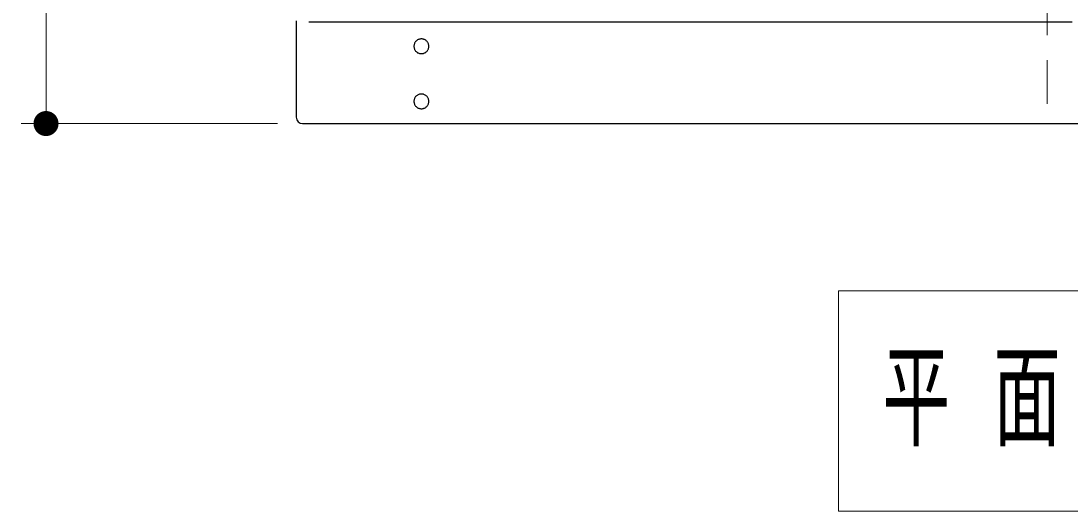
# Model space of a CAD drawing. Units: millimetres on the paper, scale 1:20. Extents: x -365 to 0, y 0 to 257.
# Drawn here: x -312.85 to -270.89, y 178.05 to 197.64 of the extents above; entities that cross this region are included whole.
import ezdxf

# ---------------------------------------------------------------- set-up
doc = ezdxf.new("R2010")
doc.units = ezdxf.units.MM
doc.linetypes.add('USER2', pattern=[6, 3, -1, 1, -1])
doc.layers.add('LY_1', color=7, linetype='Continuous', lineweight=25)
doc.styles.add('ＭＳ ゴシック', font='')
doc.styles.get('ＭＳ ゴシック').set_extended_font_data('MS Gothic')

# ---------------------------------------------------------------- blocks, each defined once
blk = doc.blocks.new('filled_dot')
at = {"color": 0, "linetype": 'Continuous', "lineweight": -2, "const_width": 1.25}
blk.add_lwpolyline([(-0.625, 0, 1), (0.625, 0, 1)], format="xyb", close=True, dxfattribs=at)

msp = doc.modelspace()

# ---------------------------------------------------------------- linework, layer by layer
at = {"layer": 'LY_1', "lineweight": 13}
for p, q in [((-311.846, 193.537), (-311.846, 226.153)), ((-302.596, 193.537), (-312.846, 193.537)), ((-280.182, 186.852), (-280.182, 178.052)), ((-232.382, 186.852), (-280.182, 186.852)), ((-280.182, 178.052), (-232.382, 178.052))]:
    msp.add_line(p, q, dxfattribs=at)
at = {"layer": 'LY_1', "linetype": 'USER2', "lineweight": 13}
msp.add_line((-271.846, 226.071), (-271.846, 194.321), dxfattribs=at)
at = {"layer": 'LY_1'}
for p, q in [((-301.846, 197.635), (-301.846, 193.787)), ((-301.346, 197.602), (-270.846, 197.602)), ((-301.596, 193.537), (-212.096, 193.537))]:
    msp.add_line(p, q, dxfattribs=at)
for points in [[(-296.546, 196.623), (-296.547, 196.649), (-296.55, 196.674), (-296.556, 196.699), (-296.564, 196.724), (-296.574, 196.747), (-296.586, 196.77), (-296.6, 196.792), (-296.616, 196.812), (-296.634, 196.831), (-296.653, 196.848), (-296.674, 196.864), (-296.696, 196.878), (-296.719, 196.889), (-296.743, 196.899), (-296.768, 196.907), (-296.794, 196.912), (-296.82, 196.916), (-296.846, 196.917), (-296.872, 196.916), (-296.898, 196.912), (-296.924, 196.907), (-296.949, 196.899), (-296.973, 196.889), (-296.996, 196.878), (-297.018, 196.864), (-297.039, 196.848), (-297.058, 196.831), (-297.076, 196.812), (-297.092, 196.792), (-297.106, 196.77), (-297.118, 196.747), (-297.128, 196.724), (-297.136, 196.699), (-297.141, 196.674), (-297.145, 196.649), (-297.146, 196.623), (-297.145, 196.598), (-297.141, 196.572), (-297.136, 196.547), (-297.128, 196.523), (-297.118, 196.499), (-297.106, 196.477), (-297.092, 196.455), (-297.076, 196.435), (-297.058, 196.416), (-297.039, 196.399), (-297.018, 196.383), (-296.996, 196.369), (-296.973, 196.357), (-296.949, 196.348), (-296.924, 196.34), (-296.898, 196.334), (-296.872, 196.331), (-296.846, 196.33), (-296.82, 196.331), (-296.794, 196.334), (-296.768, 196.34), (-296.743, 196.348), (-296.719, 196.357), (-296.696, 196.369), (-296.674, 196.383), (-296.653, 196.399), (-296.634, 196.416), (-296.616, 196.435), (-296.6, 196.455), (-296.586, 196.477), (-296.574, 196.499), (-296.564, 196.523), (-296.556, 196.547), (-296.55, 196.572), (-296.547, 196.598)], [(-296.546, 194.423), (-296.547, 194.448), (-296.55, 194.474), (-296.556, 194.499), (-296.564, 194.523), (-296.574, 194.547), (-296.586, 194.569), (-296.6, 194.591), (-296.616, 194.611), (-296.634, 194.63), (-296.653, 194.647), (-296.674, 194.663), (-296.696, 194.677), (-296.719, 194.689), (-296.743, 194.698), (-296.768, 194.706), (-296.794, 194.712), (-296.82, 194.715), (-296.846, 194.716), (-296.872, 194.715), (-296.898, 194.712), (-296.924, 194.706), (-296.949, 194.698), (-296.973, 194.689), (-296.996, 194.677), (-297.018, 194.663), (-297.039, 194.647), (-297.058, 194.63), (-297.076, 194.611), (-297.092, 194.591), (-297.106, 194.569), (-297.118, 194.547), (-297.128, 194.523), (-297.136, 194.499), (-297.141, 194.474), (-297.145, 194.448), (-297.146, 194.423), (-297.145, 194.397), (-297.141, 194.372), (-297.136, 194.347), (-297.128, 194.322), (-297.118, 194.299), (-297.106, 194.276), (-297.092, 194.254), (-297.076, 194.234), (-297.058, 194.215), (-297.039, 194.198), (-297.018, 194.182), (-296.996, 194.168), (-296.973, 194.157), (-296.949, 194.147), (-296.924, 194.139), (-296.898, 194.134), (-296.872, 194.13), (-296.846, 194.129), (-296.82, 194.13), (-296.794, 194.134), (-296.768, 194.139), (-296.743, 194.147), (-296.719, 194.157), (-296.696, 194.168), (-296.674, 194.182), (-296.653, 194.198), (-296.634, 194.215), (-296.616, 194.234), (-296.6, 194.254), (-296.586, 194.276), (-296.574, 194.299), (-296.564, 194.322), (-296.556, 194.347), (-296.55, 194.372), (-296.547, 194.397)]]:
    msp.add_lwpolyline(points, close=True, dxfattribs=at)
msp.add_arc((-301.596, 193.787), 0.25, 180, 270, dxfattribs=at)

# ---------------------------------------------------------------- block references
at = {"layer": 'LY_1', "lineweight": 13, "xscale": 0.4, "yscale": 0.4, "rotation": 90}
msp.add_blockref('filled_dot', (-311.846, 193.537), dxfattribs=at)

# ---------------------------------------------------------------- texts
at = {"layer": 'LY_1', "insert": (-256.282, 182.452), "char_height": 3.299, "attachment_point": 5, "style": 'ＭＳ ゴシック'}
msp.add_mtext('\\T1.64;\\W0.6;平面図\u3000Ｓ＝１／２０', dxfattribs=at)

doc.saveas('drawing.dxf')
